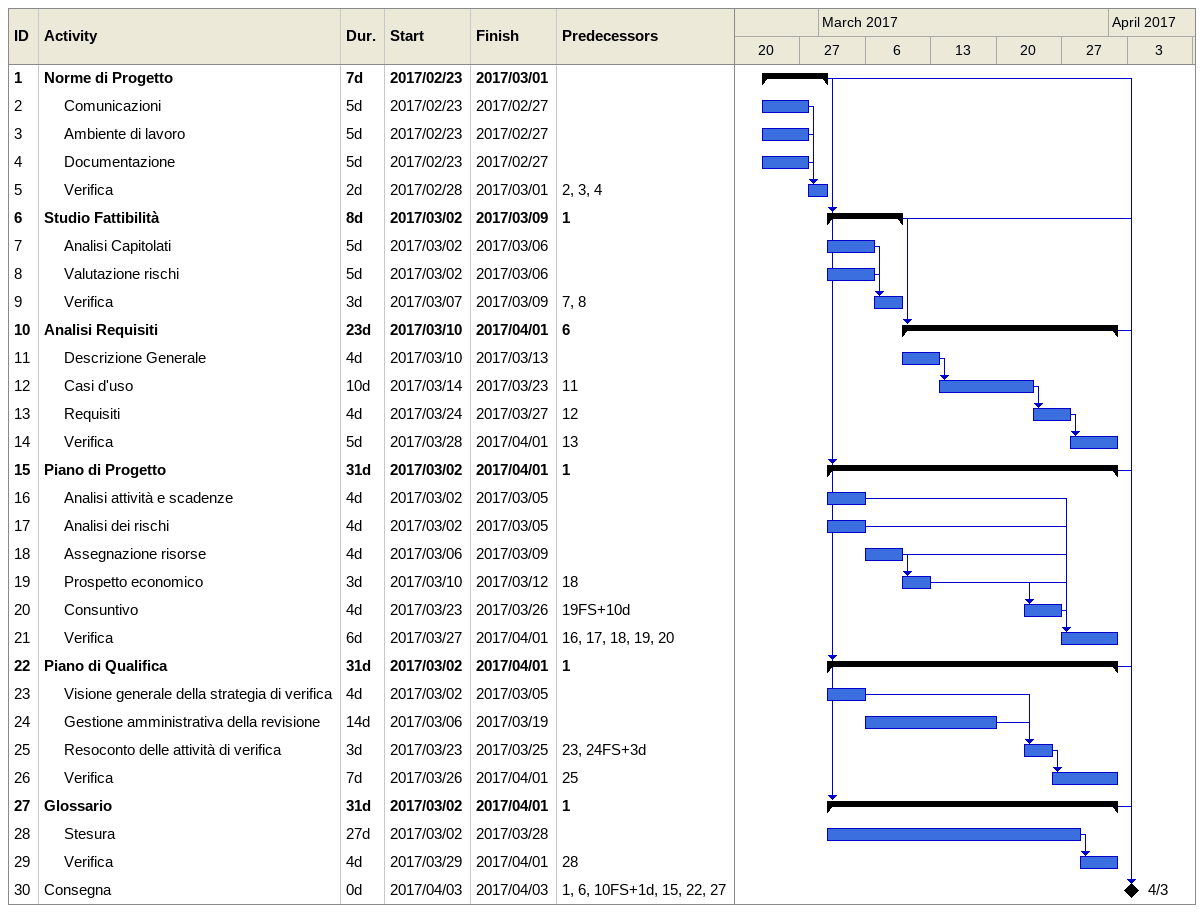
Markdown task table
| ID | Level | Task | Duration | Start | Finish | Predecessors |
|---|---|---|---|---|---|---|
| 1 | 1 | **Norme di Progetto** | 7d | 2017-02-23 | 2017-03-01 |  |
| 2 | 2 | Comunicazioni | 5d | 2017-02-23 | 2017-02-27 |  |
| 3 | 2 | Ambiente di lavoro | 5d | 2017-02-23 | 2017-02-27 |  |
| 4 | 2 | Documentazione | 5d | 2017-02-23 | 2017-02-27 |  |
| 5 | 2 | Verifica | 2d | 2017-02-28 | 2017-03-01 | 2, 3, 4 |
| 6 | 1 | **Studio Fattibilità** | 8d | 2017-03-02 | 2017-03-09 | 1 |
| 7 | 2 | Analisi Capitolati | 5d | 2017-03-02 | 2017-03-06 |  |
| 8 | 2 | Valutazione rischi | 5d | 2017-03-02 | 2017-03-06 |  |
| 9 | 2 | Verifica | 3d | 2017-03-07 | 2017-03-09 | 7, 8 |
| 10 | 1 | **Analisi Requisiti** | 23d | 2017-03-10 | 2017-04-01 | 6 |
| 11 | 2 | Descrizione Generale | 4d | 2017-03-10 | 2017-03-13 |  |
| 12 | 2 | Casi d'uso | 10d | 2017-03-14 | 2017-03-23 | 11 |
| 13 | 2 | Requisiti | 4d | 2017-03-24 | 2017-03-27 | 12 |
| 14 | 2 | Verifica | 5d | 2017-03-28 | 2017-04-01 | 13 |
| 15 | 1 | **Piano di Progetto** | 31d | 2017-03-02 | 2017-04-01 | 1 |
| 16 | 2 | Analisi attività e scadenze | 4d | 2017-03-02 | 2017-03-05 |  |
| 17 | 2 | Analisi dei rischi | 4d | 2017-03-02 | 2017-03-05 |  |
| 18 | 2 | Assegnazione risorse | 4d | 2017-03-06 | 2017-03-09 |  |
| 19 | 2 | Prospetto economico | 3d | 2017-03-10 | 2017-03-12 | 18 |
| 20 | 2 | Consuntivo | 4d | 2017-03-23 | 2017-03-26 | 19FS+10d |
| 21 | 2 | Verifica | 6d | 2017-03-27 | 2017-04-01 | 16, 17, 18, 19, 20 |
| 22 | 1 | **Piano di Qualifica** | 31d | 2017-03-02 | 2017-04-01 | 1 |
| 23 | 2 | Visione generale della strategia di verifica | 4d | 2017-03-02 | 2017-03-05 |  |
| 24 | 2 | Gestione amministrativa della revisione | 14d | 2017-03-06 | 2017-03-19 |  |
| 25 | 2 | Resoconto delle attività di verifica | 3d | 2017-03-23 | 2017-03-25 | 23, 24FS+3d |
| 26 | 2 | Verifica | 7d | 2017-03-26 | 2017-04-01 | 25 |
| 27 | 1 | **Glossario** | 31d | 2017-03-02 | 2017-04-01 | 1 |
| 28 | 2 | Stesura | 27d | 2017-03-02 | 2017-03-28 |  |
| 29 | 2 | Verifica | 4d | 2017-03-29 | 2017-04-01 | 28 |
| 30 | 1 | Consegna | 0d | 2017-04-03 | 2017-04-03 | 1, 6, 10FS+1d, 15, 22, 27 |
